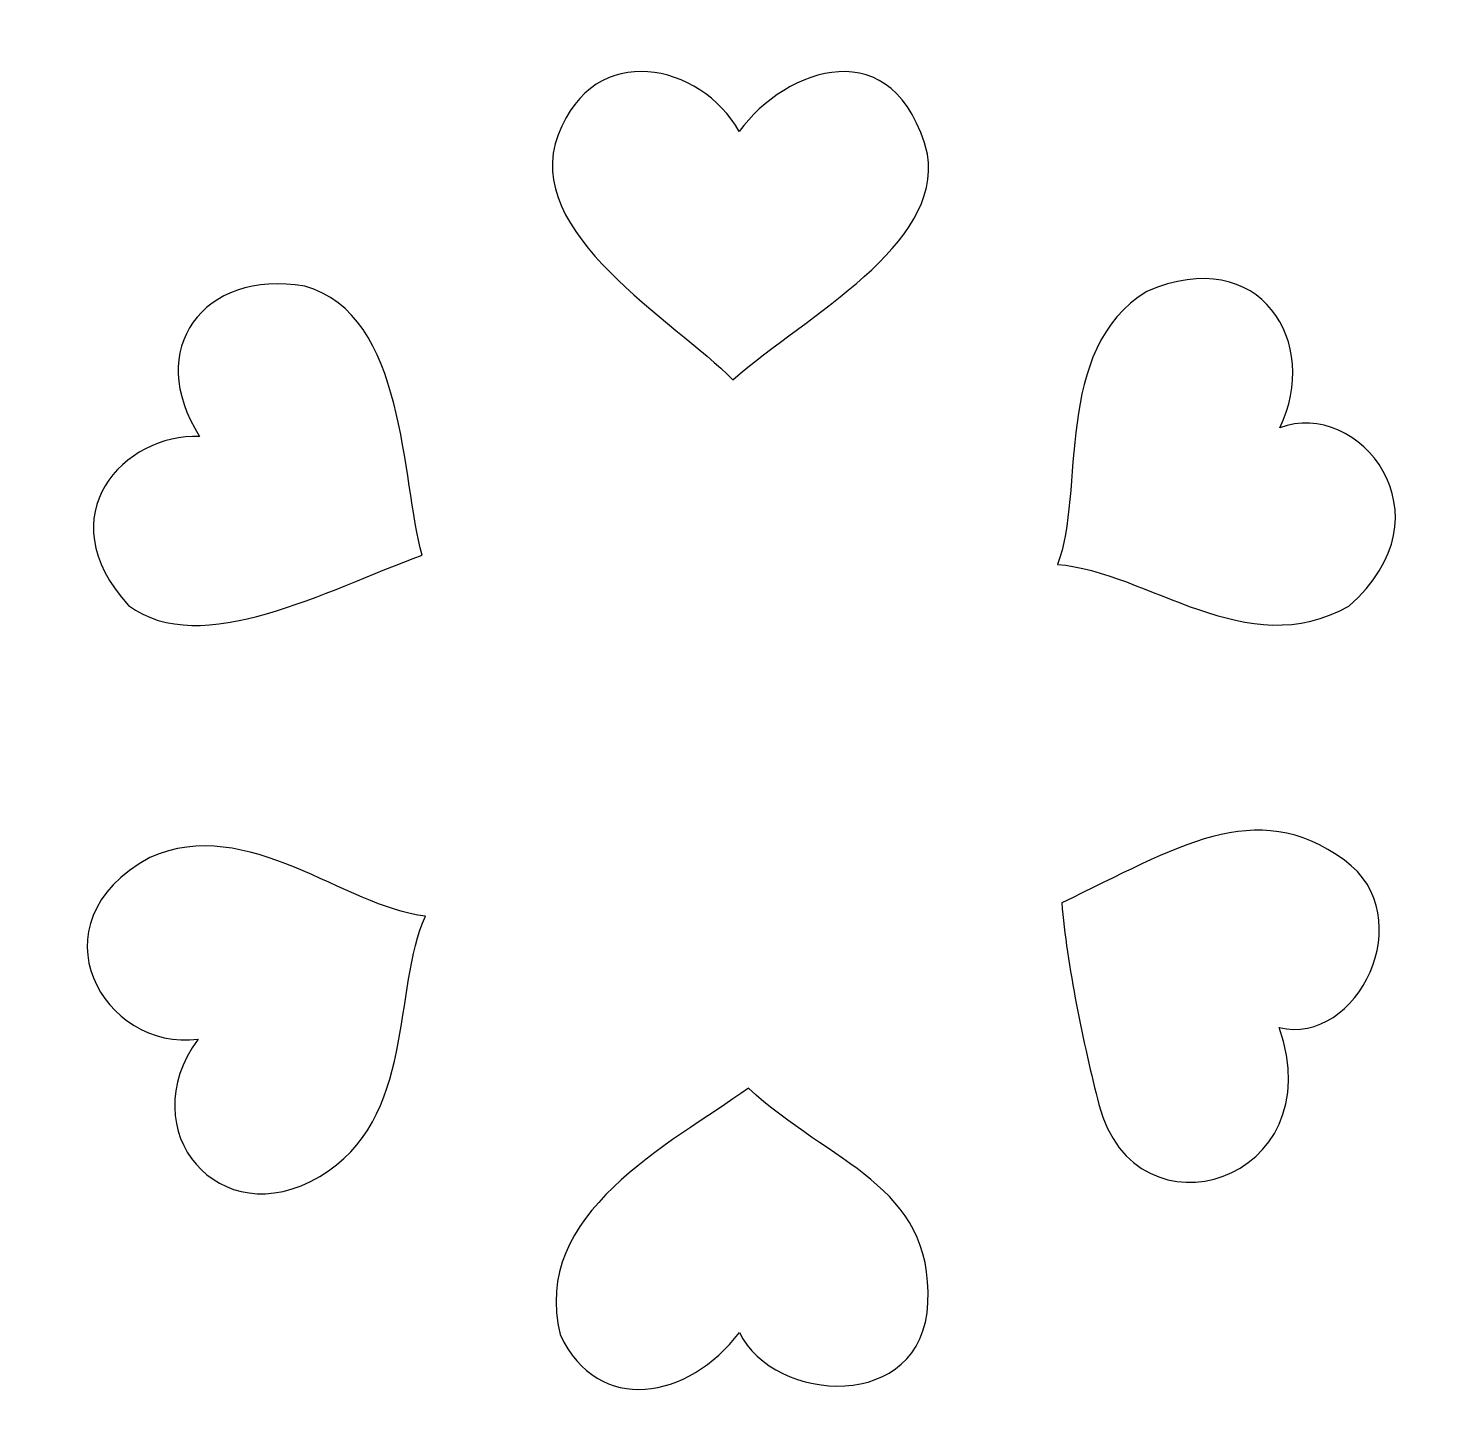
# Model space of a CAD drawing. Header units: centimetres. Extents: x -8.1 to 6.9, y -3.8 to 10.7.
import ezdxf

# ---------------------------------------------------------------- set-up
doc = ezdxf.new("R2010")
doc.units = ezdxf.units.CM
doc.header["$MEASUREMENT"] = 0
doc.layers.add('Layer 1', color=7, linetype='Continuous')

msp = doc.modelspace()

# ---------------------------------------------------------------- linework, layer by layer
at = {"layer": 'Layer 1', "color": 12}
for points, knots in [([(-0.61741, 9.6085), (-0.13506, 10.27658), (1.02046, 10.68546), (1.35419, 9.3697), (1.35419, 9.3697), (1.50153, 8.4057), (0.11543, 7.7023), (-0.68651, 7.00799), (-0.68651, 7.00799), (-1.29109, 7.62597), (-2.90659, 8.54511), (-2.51515, 9.57237), (-2.51515, 9.57237), (-2.13595, 10.57557), (-1.02184, 10.31941), (-0.61741, 9.6085)], [0, 0, 0, 0, 0.2, 0.2, 0.2, 0.2, 0.4, 0.4, 0.4, 0.4, 0.6, 0.6, 0.6, 0.6, 1, 1, 1, 1]), ([(5.04217, 6.50317), (5.86235, 6.81905), (6.87266, 5.59588), (5.76449, 4.6376), (5.76449, 4.6376), (4.70119, 4.03013), (3.64912, 5.00198), (2.7157, 5.07364), (2.7157, 5.07364), (3.0062, 5.8265), (2.65716, 7.3227), (3.6502, 7.93277), (3.6502, 7.93277), (4.84841, 8.44526), (5.4748, 7.38283), (5.04216, 6.50316), (5.04216, 6.50316), (5.04216, 6.50316), (5.04217, 6.50317), (5.04217, 6.50317)], [0, 0, 0, 0, 0.16666667, 0.16666667, 0.16666667, 0.16666667, 0.33333333, 0.33333333, 0.33333333, 0.33333333, 0.5, 0.5, 0.5, 0.5, 0.66666667, 0.66666667, 0.66666667, 0.66666667, 1, 1, 1, 1]), ([(-3.93923, 5.17027), (-4.94639, 4.80399), (-6.25065, 4.07845), (-7.01315, 4.64234), (-7.01315, 4.64234), (-7.87878, 5.59276), (-7.05297, 6.44572), (-6.27042, 6.41467), (-6.27042, 6.41467), (-6.84993, 7.32039), (-6.23814, 8.17003), (-5.16855, 7.98697), (-5.16855, 7.98697), (-4.10445, 7.69521), (-4.15753, 5.94707), (-3.93923, 5.17027)], [0, 0, 0, 0, 0.2, 0.2, 0.2, 0.2, 0.4, 0.4, 0.4, 0.4, 0.6, 0.6, 0.6, 0.6, 1, 1, 1, 1]), ([(5.72044, 1.97668), (6.53083, 1.38797), (5.85376, 0.02326), (5.03601, 0.22561), (5.03601, 0.22561), (5.60844, -1.38893), (3.52826, -2.0471), (3.14833, -0.58183), (3.14833, -0.58183), (2.99024, 0.02788), (2.81295, 0.88999), (2.75928, 1.52956), (2.75928, 1.52956), (3.96358, 2.10474), (4.78393, 2.65699), (5.72043, 1.97668), (5.72043, 1.97668), (5.72043, 1.97668), (5.72044, 1.97668), (5.72044, 1.97668)], [0, 0, 0, 0, 0.16666667, 0.16666667, 0.16666667, 0.16666667, 0.33333333, 0.33333333, 0.33333333, 0.33333333, 0.5, 0.5, 0.5, 0.5, 0.66666667, 0.66666667, 0.66666667, 0.66666667, 1, 1, 1, 1]), ([(-3.90513, 1.39058), (-4.24818, 0.64122), (-4.00334, -0.74164), (-5.00957, -1.33435), (-5.00957, -1.33435), (-6.06234, -1.9592), (-6.98853, -0.85173), (-6.2862, 0.10292), (-6.2862, 0.10292), (-7.26291, -0.03221), (-8.06185, 1.31104), (-6.79052, 2.00531), (-6.79052, 2.00531), (-5.7556, 2.4603), (-4.7513, 1.48443), (-3.90512, 1.39058), (-3.90512, 1.39058), (-3.90512, 1.39058), (-3.90513, 1.39058), (-3.90513, 1.39058)], [0, 0, 0, 0, 0.16666667, 0.16666667, 0.16666667, 0.16666667, 0.33333333, 0.33333333, 0.33333333, 0.33333333, 0.5, 0.5, 0.5, 0.5, 0.66666667, 0.66666667, 0.66666667, 0.66666667, 1, 1, 1, 1]), ([(1.35752, -2.65849), (1.30666, -3.81542), (-0.25126, -3.71695), (-0.61695, -2.96822), (-0.61695, -2.96822), (-1.14395, -3.66819), (-2.09757, -3.84844), (-2.49225, -2.99161), (-2.49225, -2.99161), (-2.81159, -1.72341), (-1.34776, -1.00206), (-0.52222, -0.41076), (-0.52222, -0.41076), (0.33337, -1.20431), (1.41215, -1.41592), (1.35753, -2.65849), (1.35753, -2.65849), (1.35753, -2.65849), (1.35752, -2.65849), (1.35752, -2.65849)], [0, 0, 0, 0, 0.16666667, 0.16666667, 0.16666667, 0.16666667, 0.33333333, 0.33333333, 0.33333333, 0.33333333, 0.5, 0.5, 0.5, 0.5, 0.66666667, 0.66666667, 0.66666667, 0.66666667, 1, 1, 1, 1])]:
    msp.add_open_spline(points, degree=3, knots=knots, dxfattribs=at)

doc.saveas('drawing.dxf')
